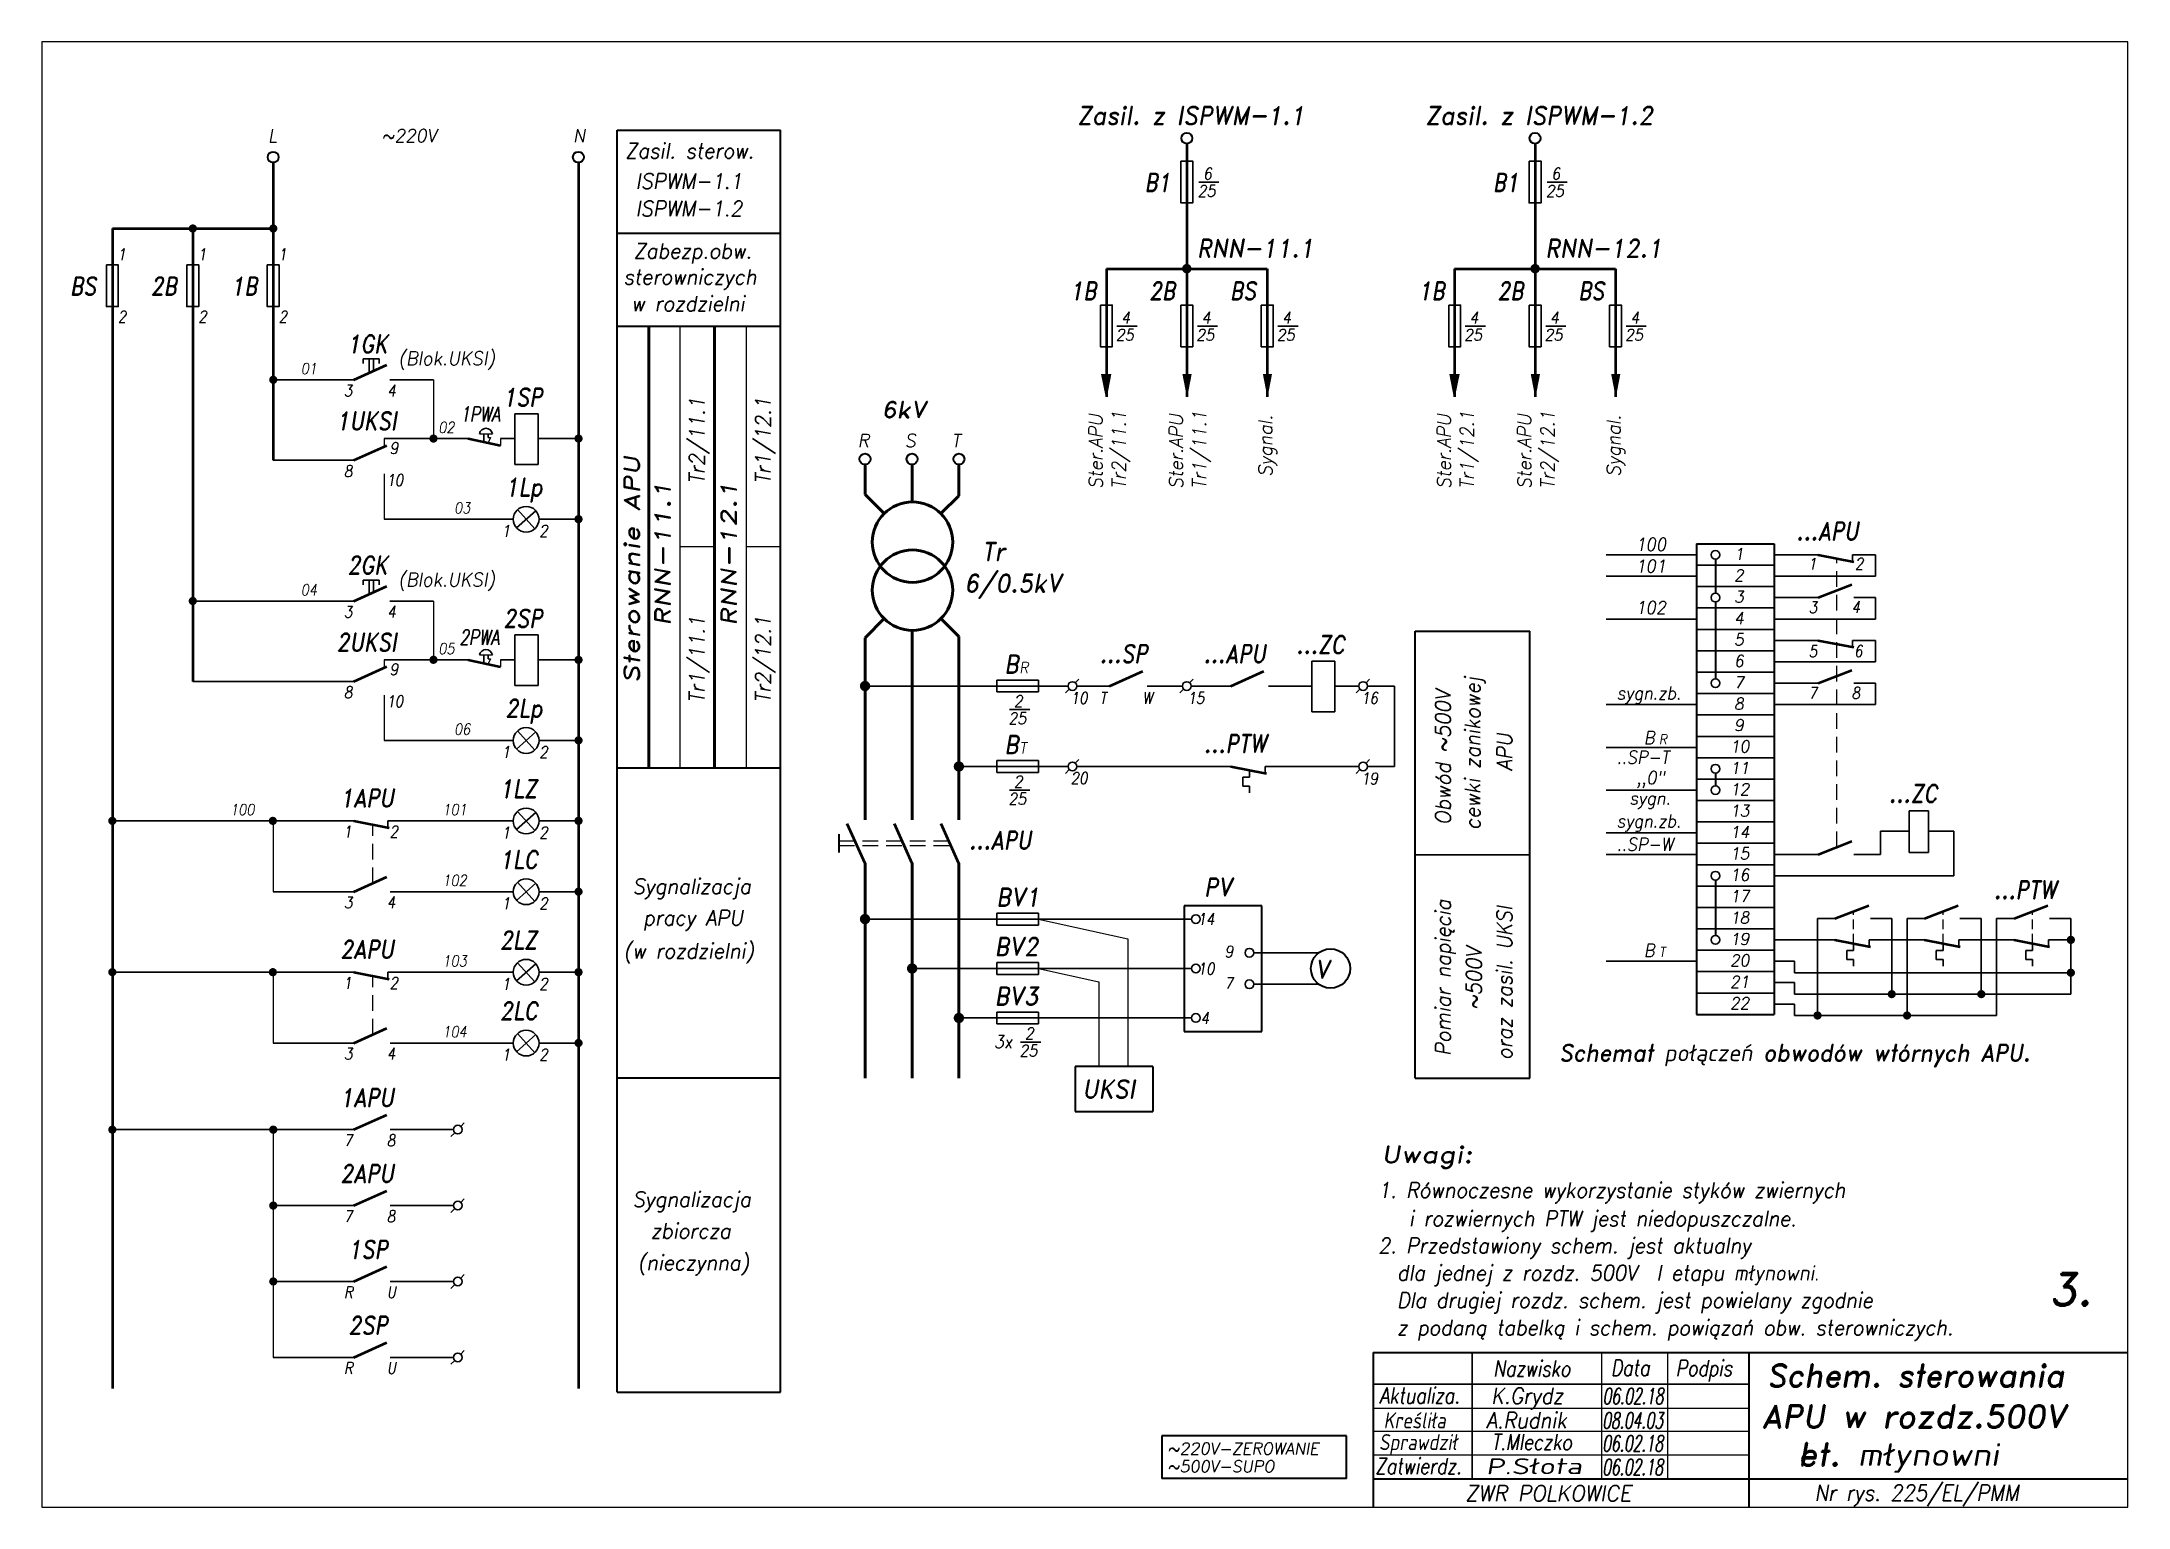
# Model space of a CAD drawing. Header units: millimetres. Extents: x 0 to 420, y 0 to 295.
import ezdxf
from ezdxf.enums import TextEntityAlignment as Align

# ---------------------------------------------------------------- set-up
doc = ezdxf.new("R2010")
doc.units = ezdxf.units.MM
doc.linetypes.add('DASHED2', pattern=[9.525, 6.35, -3.175])
doc.layers.add('LINIE', color=4, linetype='Continuous')
doc.styles.add('ROMAND', font='ROMAND.shx', dxfattribs={"width": 0.76, "oblique": 10, "height": 3.8})
doc.styles.add('ROMANS', font='romans', dxfattribs={"width": 0.8, "oblique": 10, "height": 2.6})

msp = doc.modelspace()

# ---------------------------------------------------------------- linework, layer by layer
at = {"color": 7, "lineweight": 40}
for p, q in [((115.88, 23.15), (115.88, 277.19)), ((115.88, 277.19), (148.74, 277.19)), ((148.74, 23.15), (148.74, 277.19)), ((276.5, 86.38), (276.5, 176.33)), ((299.58, 86.38), (299.58, 176.33)), ((262.68, 14.37), (225.54, 14.37)), ((225.54, 14.37), (225.54, 5.78)), ((262.68, 5.78), (262.68, 14.37)), ((262.68, 5.78), (225.54, 5.78))]:
    msp.add_line(p, q, dxfattribs=at)
at = {"color": 7, "lineweight": 50}
for p, q in [((230.55, 274.46), (230.55, 223.51)), ((300.67, 274.46), (300.67, 223.51)), ((46.62, 270.65), (46.62, 210.75)), ((108.08, 270.65), (108.08, 23.9)), ((14.22, 257.41), (14.22, 23.9)), ((30.42, 257.41), (30.42, 166.22)), ((214.35, 249.32), (214.35, 223.51)), ((246.75, 249.32), (246.75, 223.51)), ((284.47, 249.32), (284.47, 223.51)), ((316.87, 249.32), (316.87, 223.51)), ((62.81, 226.95), (69.46, 229.94)), ((85.86, 215.12), (92.35, 213.71)), ((62.81, 210.75), (69.46, 213.74)), ((357.68, 191.71), (364.83, 190.33)), ((62.81, 182.42), (69.46, 185.41)), ((357.68, 183.1), (364.47, 185.73)), ((357.68, 174.49), (364.83, 173.11)), ((62.81, 166.22), (69.46, 169.21)), ((85.86, 170.59), (92.35, 169.18)), ((215.01, 165.3), (221.66, 168.28)), ((239.44, 165.29), (246.08, 168.28)), ((357.68, 165.88), (364.47, 168.5)), ((239.44, 149.11), (246.59, 147.73)), ((62.81, 138.17), (69.96, 136.79)), ((165.76, 129.61), (162.18, 137.58)), ((175.25, 129.61), (171.67, 137.58)), ((184.66, 129.61), (181.08, 137.58)), ((357.68, 131.43), (364.47, 134.06)), ((62.81, 123.91), (69.46, 126.89)), ((361.05, 118.52), (367.84, 121.14)), ((379.07, 118.52), (385.87, 121.14)), ((397.1, 118.52), (403.9, 121.14)), ((361.05, 114.21), (368.2, 112.83)), ((379.07, 114.21), (386.23, 112.83)), ((397.1, 114.21), (404.25, 112.83)), ((62.81, 107.71), (69.96, 106.33)), ((62.81, 93.45), (69.46, 96.43)), ((62.81, 76.01), (69.46, 78.99)), ((62.81, 60.73), (69.46, 63.71)), ((62.81, 45.45), (69.46, 48.43)), ((62.81, 30.17), (69.46, 33.16))]:
    msp.add_line(p, q, dxfattribs=at)
at = {"color": 7, "lineweight": 35}
for p, q in [((232.95, 266.71), (237.01, 266.71)), ((303.07, 266.71), (307.14, 266.71)), ((216.48, 237.74), (220.54, 237.74)), ((232.68, 237.74), (236.74, 237.74)), ((248.88, 237.74), (252.94, 237.74)), ((286.6, 237.74), (290.66, 237.74)), ((302.8, 237.74), (306.86, 237.74)), ((319, 237.74), (323.06, 237.74)), ((64.69, 231.18), (67.95, 231.18)), ((64.69, 230.2), (64.69, 231.18)), ((65.9, 231.18), (65.9, 228.34)), ((66.77, 231.18), (66.77, 228.73)), ((67.95, 230.2), (67.95, 231.18)), ((46.62, 226.95), (62.81, 226.95)), ((70.08, 226.95), (78.88, 226.95)), ((68.97, 215.12), (85.87, 215.12)), ((89.04, 216.1), (89.04, 214.46)), ((89.91, 216.1), (89.91, 215.33)), ((92.35, 215.12), (95.28, 215.12)), ((99.94, 215.12), (108.08, 215.12)), ((46.62, 210.75), (62.81, 210.75)), ((95.8, 200.81), (99.25, 196.94)), ((64.69, 186.65), (67.95, 186.65)), ((64.69, 185.67), (64.69, 186.65)), ((65.9, 186.65), (65.9, 183.81)), ((66.77, 186.65), (66.77, 184.2)), ((67.95, 185.67), (67.95, 186.65)), ((30.42, 182.42), (62.81, 182.42)), ((70.08, 182.42), (78.88, 182.42)), ((68.97, 170.59), (85.89, 170.59)), ((89.04, 171.57), (89.04, 169.93)), ((89.91, 171.57), (89.91, 170.8)), ((89.91, 169.75), (89.91, 169.75)), ((92.35, 170.59), (95.28, 170.59)), ((99.94, 170.59), (108.08, 170.59)), ((30.42, 166.22), (62.81, 166.22)), ((194.85, 160.56), (198.91, 160.56)), ((95.8, 156.28), (99.25, 152.41)), ((194.85, 144.36), (198.91, 144.36)), ((95.8, 140.08), (99.25, 136.21)), ((95.8, 125.82), (99.25, 121.95)), ((95.8, 109.62), (99.25, 105.75)), ((95.8, 95.36), (99.25, 91.49)), ((197.09, 93.65), (201.15, 93.65)), ((288.01, 24.79), (288.01, 31.08)), ((268.04, 24.78), (343.71, 24.78))]:
    msp.add_line(p, q, dxfattribs=at)
at = {"lineweight": 50}
for p, q in [((14.22, 257.41), (46.62, 257.41)), ((214.35, 249.32), (246.75, 249.32)), ((284.47, 249.32), (316.87, 249.32))]:
    msp.add_line(p, q, dxfattribs=at)
at = {"lineweight": 40}
for p, q in [((115.88, 256.45), (148.74, 256.45)), ((115.88, 237.76), (148.74, 237.76)), ((122.11, 237.76), (122.11, 148.84)), ((122.33, 237.76), (122.33, 148.84)), ((135.31, 237.76), (135.31, 148.84)), ((135.54, 237.76), (135.54, 148.84)), ((333.16, 193.93), (348.8, 193.93)), ((333.16, 193.93), (333.16, 99.21)), ((348.8, 193.93), (348.8, 99.21)), ((336.97, 190.84), (336.97, 183.98)), ((336.97, 182.23), (336.97, 166.75)), ((276.5, 176.33), (299.58, 176.33)), ((115.88, 148.84), (148.74, 148.84)), ((336.97, 147.78), (336.97, 145.23)), ((160.49, 135.48), (160.49, 131.81)), ((336.97, 126.25), (336.97, 115.09)), ((245.67, 121.07), (230.04, 121.07)), ((230.04, 121.07), (230.04, 95.75)), ((245.67, 95.75), (245.67, 121.07)), ((333.16, 99.21), (348.8, 99.21)), ((230.04, 95.75), (245.67, 95.75)), ((223.68, 88.74), (208.06, 88.74)), ((208.06, 88.74), (208.06, 79.64)), ((223.68, 88.74), (223.68, 79.64)), ((115.88, 86.43), (148.74, 86.43)), ((276.5, 86.38), (299.58, 86.38)), ((208.06, 79.64), (223.68, 79.64)), ((115.88, 23.15), (148.74, 23.15))]:
    msp.add_line(p, q, dxfattribs=at)
for p, q in [((128.5, 237.76), (128.5, 148.84)), ((141.82, 237.76), (141.82, 148.84)), ((78.88, 226.95), (78.88, 215.12)), ((214.35, 223.51), (213.47, 228.09)), ((214.35, 223.51), (215.22, 228.09)), ((230.55, 223.51), (231.42, 228.09)), ((246.75, 223.51), (247.62, 228.09)), ((284.47, 223.51), (283.6, 228.09)), ((284.47, 223.51), (285.35, 228.09)), ((300.67, 223.51), (301.55, 228.09)), ((316.87, 223.51), (317.75, 228.09)), ((68.97, 215.12), (68.97, 213.52)), ((88.14, 216.1), (90.74, 216.1)), ((89.91, 215.33), (90.34, 215.33)), ((90.34, 215.33), (89.91, 214.28)), ((92.35, 215.12), (92.35, 213.71)), ((68.97, 207.99), (68.97, 198.9)), ((135.42, 193.3), (128.5, 193.3)), ((148.74, 193.3), (141.82, 193.3)), ((78.88, 182.42), (78.88, 170.59)), ((68.97, 170.59), (68.97, 168.99)), ((88.14, 171.57), (90.74, 171.57)), ((89.91, 170.8), (90.34, 170.8)), ((90.34, 170.8), (89.91, 169.75)), ((92.35, 170.59), (92.35, 169.18)), ((68.97, 163.46), (68.97, 154.37)), ((46.62, 138.17), (46.62, 123.91)), ((200.71, 118.4), (218.64, 114.41)), ((218.64, 114.41), (218.64, 88.74)), ((46.62, 107.71), (46.62, 93.45)), ((200.71, 108.45), (212.85, 105.74)), ((212.85, 105.74), (212.85, 88.74)), ((46.62, 76.01), (46.62, 30.17))]:
    msp.add_line(p, q)
at = {"lineweight": 35}
for p, q in [((95.28, 220.12), (99.94, 220.12)), ((95.28, 209.93), (95.28, 220.12)), ((99.94, 220.12), (99.94, 209.93)), ((95.28, 209.93), (99.94, 209.93)), ((94.94, 198.9), (68.97, 198.9)), ((99.46, 200.6), (95.59, 197.15)), ((108.08, 198.9), (100.12, 198.9)), ((314.96, 191.71), (333.16, 191.71)), ((333.16, 189.63), (348.8, 189.63)), ((348.8, 191.71), (357.68, 191.71)), ((364.59, 191.71), (364.59, 190.38)), ((364.59, 191.71), (369.2, 191.71)), ((369.2, 191.71), (369.2, 187.41)), ((314.96, 187.41), (333.16, 187.41)), ((333.16, 185.32), (348.8, 185.32)), ((348.8, 187.41), (369.2, 187.41)), ((333.16, 181.02), (348.8, 181.02)), ((348.8, 183.1), (357.68, 183.1)), ((364.82, 183.1), (369.2, 183.1)), ((369.2, 183.1), (369.2, 178.8)), ((314.96, 178.8), (333.16, 178.8)), ((333.16, 176.71), (348.8, 176.71)), ((348.8, 178.8), (369.2, 178.8)), ((95.28, 165.4), (95.28, 175.59)), ((95.28, 175.59), (99.94, 175.59)), ((99.94, 175.59), (99.94, 165.4)), ((333.16, 172.4), (348.8, 172.4)), ((348.8, 174.49), (357.68, 174.49)), ((364.59, 174.49), (369.2, 174.49)), ((364.59, 174.49), (364.59, 173.16)), ((369.2, 174.49), (369.2, 170.18)), ((255.72, 170.3), (260.38, 170.3)), ((255.72, 160.12), (255.72, 170.3)), ((260.38, 170.3), (260.38, 160.11)), ((333.16, 168.1), (348.8, 168.1)), ((348.8, 170.18), (369.2, 170.18)), ((95.28, 165.4), (99.94, 165.4)), ((165.76, 165.31), (206.64, 165.31)), ((200.71, 166.5), (192.31, 166.5)), ((192.31, 166.5), (192.31, 164.11)), ((192.31, 164.11), (200.71, 164.11)), ((200.71, 164.11), (200.71, 166.5)), ((206.88, 164.71), (206.11, 163.92)), ((208.82, 166.69), (208.1, 165.96)), ((208.39, 165.31), (215.05, 165.31)), ((222.57, 165.31), (229.66, 165.31)), ((229.06, 165.31), (229.66, 165.31)), ((229.9, 164.71), (229.14, 163.92)), ((231.84, 166.69), (231.12, 165.96)), ((231.41, 165.31), (239.49, 165.31)), ((246.99, 165.31), (255.72, 165.31)), ((260.38, 165.31), (265.16, 165.31)), ((265.4, 164.71), (264.64, 163.92)), ((267.34, 166.69), (266.63, 165.96)), ((266.91, 165.31), (272.36, 165.31)), ((272.36, 165.31), (272.36, 149.11)), ((348.8, 165.88), (357.68, 165.88)), ((364.82, 165.88), (369.2, 165.88)), ((369.2, 165.88), (369.2, 161.57)), ((255.72, 160.12), (260.38, 160.12)), ((314.96, 161.57), (333.16, 161.57)), ((333.16, 163.79), (348.8, 163.79)), ((348.8, 161.57), (369.2, 161.57)), ((99.46, 156.07), (95.59, 152.62)), ((333.16, 159.49), (348.8, 159.49)), ((94.94, 154.37), (68.97, 154.37)), ((108.08, 154.37), (100.12, 154.37)), ((314.96, 152.96), (333.16, 152.96)), ((333.16, 155.18), (348.8, 155.18)), ((184.66, 149.11), (206.64, 149.11)), ((200.71, 150.3), (192.31, 150.3)), ((192.31, 150.3), (192.31, 147.91)), ((192.31, 147.91), (200.71, 147.91)), ((200.71, 147.91), (200.71, 150.3)), ((206.88, 148.51), (206.11, 147.72)), ((208.82, 150.49), (208.1, 149.76)), ((208.39, 149.11), (239.44, 149.11)), ((243.17, 148.43), (243.17, 146.96)), ((246.35, 149.11), (246.35, 147.79)), ((246.35, 149.11), (265.16, 149.11)), ((265.4, 148.51), (264.64, 147.72)), ((267.34, 150.49), (266.63, 149.76)), ((266.91, 149.11), (272.36, 149.11)), ((333.16, 150.88), (348.8, 150.88)), ((241.8, 146.96), (241.8, 145.18)), ((243.17, 146.96), (241.8, 146.96)), ((241.8, 145.18), (243.17, 145.18)), ((243.17, 145.18), (243.17, 143.82)), ((314.96, 144.35), (333.16, 144.35)), ((333.16, 146.57), (348.8, 146.57)), ((99.46, 139.87), (95.59, 136.42)), ((333.16, 142.27), (348.8, 142.27)), ((376.01, 140.21), (379.85, 140.21)), ((376.01, 131.82), (376.01, 140.21)), ((379.85, 140.21), (379.85, 131.81)), ((62.81, 138.17), (14.22, 138.17)), ((69.69, 138.17), (69.69, 136.84)), ((94.94, 138.17), (69.69, 138.17)), ((108.08, 138.17), (100.12, 138.17)), ((314.96, 135.74), (333.16, 135.74)), ((333.16, 137.96), (348.8, 137.96)), ((370.24, 136.1), (376.01, 136.1)), ((370.24, 136.1), (370.24, 131.43)), ((379.85, 136.1), (384.95, 136.1)), ((384.95, 136.1), (384.95, 127.13)), ((314.96, 131.43), (333.16, 131.43)), ((333.16, 133.65), (348.8, 133.65)), ((348.8, 131.43), (357.68, 131.43)), ((364.82, 131.43), (370.24, 131.43)), ((376.01, 131.82), (379.85, 131.82)), ((333.16, 129.35), (348.8, 129.35)), ((348.8, 127.13), (384.95, 127.13)), ((62.81, 123.91), (46.62, 123.91)), ((94.94, 123.91), (70.14, 123.91)), ((99.46, 125.61), (95.59, 122.16)), ((108.08, 123.91), (100.12, 123.91)), ((333.16, 125.04), (348.8, 125.04)), ((165.76, 118.4), (231.49, 118.4)), ((200.71, 119.59), (192.31, 119.59)), ((192.31, 119.59), (192.31, 117.2)), ((200.71, 117.2), (200.71, 119.59)), ((333.16, 120.74), (348.8, 120.74)), ((357.53, 118.52), (361.05, 118.52)), ((357.53, 118.52), (357.53, 98.99)), ((368.18, 118.52), (372.48, 118.52)), ((372.48, 118.52), (372.48, 103.29)), ((375.56, 118.52), (375.56, 98.99)), ((375.56, 118.52), (379.07, 118.52)), ((386.21, 118.52), (390.51, 118.52)), ((390.51, 118.52), (390.51, 103.29)), ((393.59, 118.52), (393.59, 98.99)), ((393.59, 118.52), (397.1, 118.52)), ((404.24, 118.52), (408.54, 118.52)), ((408.54, 118.52), (408.54, 103.29)), ((192.31, 117.2), (200.71, 117.2)), ((333.16, 116.43), (348.8, 116.43)), ((348.8, 114.21), (361.05, 114.21)), ((364.78, 113.53), (364.78, 112.05)), ((367.96, 114.21), (367.96, 112.88)), ((367.96, 114.21), (379.07, 114.21)), ((382.8, 113.53), (382.8, 112.05)), ((385.98, 114.21), (397.1, 114.21)), ((385.98, 114.21), (385.98, 112.88)), ((400.83, 113.53), (400.83, 112.05)), ((404.01, 114.21), (404.01, 112.88)), ((404.01, 114.21), (408.54, 114.21)), ((99.46, 109.41), (95.59, 105.96)), ((200.71, 109.63), (192.31, 109.63)), ((192.31, 109.63), (192.31, 107.24)), ((200.71, 107.24), (200.71, 109.63)), ((244.01, 111.63), (257.14, 111.63)), ((314.96, 109.91), (333.16, 109.91)), ((333.16, 112.13), (348.8, 112.13)), ((348.8, 109.91), (352.88, 109.91)), ((352.88, 109.91), (352.88, 107.6)), ((363.41, 112.05), (363.41, 110.28)), ((364.78, 112.05), (363.41, 112.05)), ((363.41, 110.28), (364.78, 110.28)), ((364.78, 110.28), (364.78, 108.92)), ((381.44, 112.05), (381.44, 110.28)), ((382.8, 112.05), (381.44, 112.05)), ((381.44, 110.28), (382.8, 110.28)), ((382.8, 110.28), (382.8, 108.92)), ((399.46, 112.05), (399.46, 110.28)), ((400.83, 112.05), (399.46, 112.05)), ((399.46, 110.28), (400.83, 110.28)), ((400.83, 110.28), (400.83, 108.92)), ((62.81, 107.71), (14.22, 107.71)), ((94.94, 107.71), (69.69, 107.71)), ((69.69, 107.71), (69.69, 106.38)), ((108.08, 107.71), (100.12, 107.71)), ((175.24, 108.45), (231.49, 108.45)), ((192.31, 107.24), (200.71, 107.24)), ((244.01, 105.27), (257.14, 105.27)), ((333.16, 107.82), (348.8, 107.82)), ((348.8, 105.6), (352.88, 105.6)), ((352.88, 107.6), (408.54, 107.6)), ((352.88, 105.6), (352.88, 103.29)), ((333.16, 103.51), (348.8, 103.51)), ((348.8, 101.29), (352.88, 101.29)), ((352.88, 103.29), (408.54, 103.29)), ((352.88, 101.29), (352.88, 98.99)), ((184.66, 98.49), (231.49, 98.49)), ((200.71, 99.67), (192.31, 99.67)), ((192.31, 99.67), (192.31, 97.28)), ((192.31, 97.28), (200.71, 97.28)), ((200.71, 97.28), (200.71, 99.67)), ((352.88, 98.99), (393.59, 98.99)), ((62.81, 93.45), (46.62, 93.45)), ((94.94, 93.45), (70.14, 93.45)), ((99.46, 95.15), (95.59, 91.7)), ((108.08, 93.45), (100.12, 93.45)), ((62.81, 76.01), (14.22, 76.01)), ((82.9, 76.01), (70.14, 76.01)), ((85.08, 77.39), (84.36, 76.65)), ((83.14, 75.4), (82.38, 74.61)), ((62.81, 60.73), (46.62, 60.73)), ((82.9, 60.73), (70.14, 60.73)), ((83.14, 60.12), (82.38, 59.34)), ((85.08, 62.11), (84.36, 61.37)), ((85.08, 46.83), (84.36, 46.1)), ((62.81, 45.45), (46.62, 45.45)), ((82.9, 45.45), (70.14, 45.45)), ((83.14, 44.84), (82.38, 44.06)), ((62.81, 30.17), (46.62, 30.17)), ((82.9, 30.17), (70.14, 30.17)), ((83.14, 29.56), (82.38, 28.78)), ((85.08, 31.55), (84.36, 30.82))]:
    msp.add_line(p, q, dxfattribs=at)
at = {"lineweight": 60}
for p, q in [((165.76, 209.89), (165.76, 203.84)), ((175.24, 209.89), (175.24, 202.38)), ((184.66, 209.89), (184.66, 203.62)), ((165.76, 203.84), (169.59, 200.01)), ((181.05, 200.01), (184.66, 203.62)), ((165.76, 175.04), (169.59, 178.87)), ((175.24, 176.5), (175.24, 138.36)), ((181.05, 178.87), (184.66, 175.26)), ((165.76, 175.04), (165.76, 138.36)), ((184.66, 175.26), (184.66, 138.36)), ((165.76, 129.62), (165.76, 86.38)), ((175.24, 129.62), (175.24, 86.38)), ((184.66, 129.62), (184.66, 86.38))]:
    msp.add_line(p, q, dxfattribs=at)
at = {"linetype": 'DASHED2', "ltscale": 0.5}
for p, q in [((361.41, 132.87), (361.41, 190.99)), ((66.64, 125.63), (66.64, 137.43)), ((160.49, 134.12), (182.64, 134.12)), ((160.49, 133.2), (183.05, 133.2)), ((66.64, 95.17), (66.64, 106.97))]:
    msp.add_line(p, q, dxfattribs=at)
at = {"lineweight": 30}
msp.add_line((299.58, 131.35), (276.5, 131.35), dxfattribs=at)
at = {"linetype": 'DASHED2', "ltscale": 0.3}
for p, q in [((364.78, 113.53), (364.78, 119.96)), ((382.8, 113.53), (382.8, 119.96)), ((400.83, 113.53), (400.83, 119.96))]:
    msp.add_line(p, q, dxfattribs=at)
at = {"color": 7}
for p, q in [((314.07, 31.18), (314.07, 24.78)), ((327.33, 31.18), (327.33, 24.78)), ((288.98, 24.78), (288.98, 24.79)), ((314.07, 24.78), (314.07, 5.7)), ((327.33, 24.78), (327.33, 5.7)), ((268.04, 19.94), (343.71, 19.94)), ((268.04, 15.31), (343.71, 15.31)), ((268.04, 10.57), (343.71, 10.57))]:
    msp.add_line(p, q, dxfattribs=at)
msp.add_lwpolyline([(0, 295), (0, 0), (420, 0), (420, 295)], close=True)
at = {"lineweight": 35}
for points in [[(229.35, 270.97), (229.35, 262.56), (231.74, 262.56), (231.74, 270.97)], [(299.47, 270.97), (299.47, 262.56), (301.86, 262.56), (301.86, 270.97)], [(13.01, 250.09), (13.01, 241.68), (15.4, 241.68), (15.4, 250.09)], [(29.21, 250.09), (29.21, 241.68), (31.6, 241.68), (31.6, 250.09)], [(45.41, 250.09), (45.41, 241.68), (47.8, 241.68), (47.8, 250.09)], [(213.15, 242), (213.15, 233.59), (215.54, 233.59), (215.54, 242)], [(229.35, 242), (229.35, 233.59), (231.74, 233.59), (231.74, 242)], [(245.55, 242), (245.55, 233.59), (247.94, 233.59), (247.94, 242)], [(283.27, 242), (283.27, 233.59), (285.66, 233.59), (285.66, 242)], [(299.47, 242), (299.47, 233.59), (301.86, 233.59), (301.86, 242)], [(315.67, 242), (315.67, 233.59), (318.06, 233.59), (318.06, 242)]]:
    msp.add_lwpolyline(points, close=True, dxfattribs=at)
at = {"color": 7, "lineweight": 35}
for points, const_width in [([(29.97, 257.41, 1), (30.86, 257.41, 1)], 0.76), ([(46.17, 257.41, 1), (47.06, 257.41, 1)], 0.76), ([(230.04, 249.32, 1), (231.06, 249.32, 1)], 0.874), ([(300.16, 249.32, 1), (301.18, 249.32, 1)], 0.874), ([(46.17, 226.95, 1), (47.06, 226.95, 1)], 0.76), ([(78.43, 215.12, 1), (79.32, 215.12, 1)], 0.76), ([(107.63, 215.12, 1), (108.52, 215.12, 1)], 0.76), ([(107.63, 198.9, 1), (108.52, 198.9, 1)], 0.76), ([(29.97, 182.42, 1), (30.86, 182.42, 1)], 0.76), ([(78.43, 170.59, 1), (79.32, 170.59, 1)], 0.76), ([(107.63, 170.57, 1), (108.52, 170.57, 1)], 0.76), ([(165.2, 165.31, 1), (166.32, 165.31, 1)], 0.958), ([(107.63, 154.37, 1), (108.52, 154.37, 1)], 0.76), ([(184.1, 149.11, 1), (185.22, 149.11, 1)], 0.958), ([(13.77, 138.17, 1), (14.66, 138.17, 1)], 0.76), ([(46.09, 138.17, 1), (46.97, 138.17, 1)], 0.76), ([(107.63, 138.17, 1), (108.52, 138.17, 1)], 0.76), ([(107.63, 123.91, 1), (108.52, 123.91, 1)], 0.76), ([(165.2, 118.4, 1), (166.32, 118.4, 1)], 0.958), ([(174.68, 108.45, 1), (175.8, 108.45, 1)], 0.958), ([(13.77, 107.71, 1), (14.66, 107.71, 1)], 0.76), ([(46.09, 107.71, 1), (46.97, 107.71, 1)], 0.76), ([(107.63, 107.71, 1), (108.52, 107.71, 1)], 0.76), ([(184.1, 98.49, 1), (185.22, 98.49, 1)], 0.958), ([(107.63, 93.45, 1), (108.52, 93.45, 1)], 0.76), ([(13.77, 76.01, 1), (14.66, 76.01, 1)], 0.76), ([(46.17, 76.01, 1), (47.06, 76.01, 1)], 0.76), ([(46.17, 60.73, 1), (47.06, 60.73, 1)], 0.76), ([(46.17, 45.45, 1), (47.06, 45.45, 1)], 0.76)]:
    msp.add_lwpolyline(points, format="xyb", close=True, dxfattribs=dict(at, const_width=const_width))
at = {"color": 7, "lineweight": 30, "const_width": 0.76}
for points in [[(408.09, 114.21, 1), (408.98, 114.21, 1)], [(408.09, 107.6, 1), (408.98, 107.6, 1)], [(372.04, 103.29, 1), (372.92, 103.29, 1)], [(390.07, 103.29, 1), (390.95, 103.29, 1)], [(357.09, 98.99, 1), (357.98, 98.99, 1)], [(375.12, 98.99, 1), (376, 98.99, 1)]]:
    msp.add_lwpolyline(points, format="xyb", close=True, dxfattribs=at)
at = {"lineweight": 40}
for centre, radius in [((230.55, 275.57), 1.1), ((300.67, 275.57), 1.1), ((46.6, 271.76), 1.1), ((108.06, 271.76), 1.1), ((165.76, 210.99), 1.1), ((175.24, 210.99), 1.1), ((184.66, 210.99), 1.1), ((259.48, 108.45), 3.94)]:
    msp.add_circle(centre, radius, dxfattribs=at)
at = {"lineweight": 60}
for centre in [(175.32, 194.28), (175.32, 184.6)]:
    msp.add_circle(centre, 8.1, dxfattribs=at)
at = {"lineweight": 35}
for centre, radius in [((97.53, 198.87), 2.59), ((336.97, 191.71), 0.875), ((336.97, 183.1), 0.875), ((207.51, 165.31), 0.875), ((230.53, 165.31), 0.875), ((266.03, 165.31), 0.875), ((336.97, 165.88), 0.875), ((97.53, 154.34), 2.59), ((207.51, 149.11), 0.875), ((266.03, 149.11), 0.875), ((336.97, 148.66), 0.875), ((336.97, 144.35), 0.875), ((97.53, 138.14), 2.59), ((97.53, 123.89), 2.59), ((336.97, 127.13), 0.875), ((232.37, 118.4), 0.875), ((336.97, 114.21), 0.875), ((97.53, 107.69), 2.59), ((232.37, 108.45), 0.875), ((243.14, 111.63), 0.875), ((243.14, 105.27), 0.875), ((232.37, 98.49), 0.875), ((97.53, 93.43), 2.59), ((83.77, 76.01), 0.875), ((83.77, 60.73), 0.875), ((83.77, 45.45), 0.875), ((83.77, 30.17), 0.875)]:
    msp.add_circle(centre, radius, dxfattribs=at)
for centre in [(89.44, 215.87), (89.44, 171.34)]:
    msp.add_arc(centre, 1.32, 9.943, 170.057, dxfattribs=at)
for points in [[(213.47, 228.09), (215.22, 228.09), (214.35, 223.51)], [(229.67, 228.09), (231.42, 228.09), (230.55, 223.51)], [(245.87, 228.09), (247.62, 228.09), (246.75, 223.51)], [(283.6, 228.09), (285.35, 228.09), (284.47, 223.51)], [(299.8, 228.09), (301.55, 228.09), (300.67, 223.51)], [(316, 228.09), (317.75, 228.09), (316.87, 223.51)]]:
    msp.add_solid(points)
at = {"layer": 'LINIE', "color": 7, "lineweight": 40}
for p, q in [((268.04, 31.18), (268.04, 0.03)), ((268.07, 31.18), (420, 31.18)), ((343.71, 31.15), (343.71, 0)), ((268.17, 5.7), (420.1, 5.7))]:
    msp.add_line(p, q, dxfattribs=at)
at = {"layer": 'LINIE', "color": 7, "lineweight": 35}
msp.add_line((288.02, 24.78), (288.02, 5.7), dxfattribs=at)
at = {"layer": 'LINIE', "color": 7}
msp.add_line((268.17, 5.7), (420.1, 5.7), dxfattribs=at)

# ---------------------------------------------------------------- texts
at = {"color": 7, "lineweight": 35, "oblique": 10}
for s, height, style, width, p in [('Zasil. z ISPWM-1.1', 3.6197, 'ROMAND', 0.95, (208.47, 278.33)), ('Zasil. z ISPWM-1.2', 3.6197, 'ROMAND', 0.95, (278.59, 278.33)), ('L', 2.65, 'ROMAND', 0.95, (45.53, 274.77)), ('~220V', 2.654, 'ROMAND', 0.95, (68.42, 274.77)), ('N', 2.65, 'ROMAND', 0.95, (106.98, 274.77)), ('Zasil. sterow.', 3.0482, 'ROMANS', 0.95, (117.47, 271.52)), ('6', 2.34, 'ROMANS', 0.9, (233.81, 267.26)), ('6', 2.34, 'ROMANS', 0.9, (303.93, 267.26)), ('ISPWM-1.1', 3.048, 'ROMANS', 0.95, (119.61, 265.42)), ('B1', 3.62, 'ROMAND', 0.85, (222.03, 264.88)), ('25', 2.338, 'ROMANS', 0.9, (232.72, 263.8)), ('B1', 3.62, 'ROMAND', 0.85, (292.15, 264.88)), ('25', 2.338, 'ROMANS', 0.9, (302.84, 263.8)), ('ISPWM-1.2', 3.048, 'ROMANS', 0.95, (119.61, 259.9)), ('1', 2.34, 'ROMANS', 0.85, (15.22, 251.04)), ('1', 2.34, 'ROMANS', 0.85, (31.42, 251.04)), ('1', 2.34, 'ROMANS', 0.85, (47.62, 251.04)), ('Zabezp.obw.', 3.0456, 'ROMANS', 0.95, (119.17, 251.37)), ('RNN-11.1', 3.62, 'ROMAND', 0.95, (232.59, 251.61)), ('RNN-12.1', 3.62, 'ROMAND', 0.95, (302.71, 251.61)), ('sterowniczych', 3.0456, 'ROMANS', 0.95, (117.15, 246.14)), ('BS', 3.62, 'ROMAND', 0.85, (5.7, 244)), ('2B', 3.62, 'ROMAND', 0.85, (21.9, 244)), ('1B', 3.62, 'ROMAND', 0.85, (38.1, 244)), ('w rozdzielni', 3.0456, 'ROMANS', 0.95, (118.7, 240.76)), ('1B', 3.62, 'ROMAND', 0.85, (207.05, 243.05)), ('2B', 3.62, 'ROMAND', 0.85, (222.91, 243.05)), ('BS', 3.62, 'ROMAND', 0.85, (239.22, 243.05)), ('1B', 3.62, 'ROMAND', 0.85, (277.17, 243.05)), ('2B', 3.62, 'ROMAND', 0.85, (293.03, 243.05)), ('BS', 3.62, 'ROMAND', 0.85, (309.34, 243.05)), ('2', 2.34, 'ROMANS', 0.85, (15.31, 238.49)), ('2', 2.34, 'ROMANS', 0.85, (31.51, 238.49)), ('2', 2.34, 'ROMANS', 0.85, (47.71, 238.49)), ('4', 2.34, 'ROMANS', 0.9, (217.33, 238.29)), ('4', 2.34, 'ROMANS', 0.9, (233.53, 238.29)), ('4', 2.34, 'ROMANS', 0.9, (249.73, 238.29)), ('4', 2.34, 'ROMANS', 0.9, (287.46, 238.29)), ('4', 2.34, 'ROMANS', 0.9, (303.66, 238.29)), ('4', 2.34, 'ROMANS', 0.9, (319.86, 238.29)), ('1GK', 3.62, 'ROMAND', 0.85, (61.53, 232.37)), ('25', 2.338, 'ROMANS', 0.9, (216.25, 234.83)), ('25', 2.338, 'ROMANS', 0.9, (232.45, 234.83)), ('25', 2.338, 'ROMANS', 0.9, (248.65, 234.83)), ('25', 2.338, 'ROMANS', 0.9, (286.37, 234.83)), ('25', 2.338, 'ROMANS', 0.9, (302.57, 234.83)), ('25', 2.338, 'ROMANS', 0.9, (318.77, 234.83)), ('(Blok.UKSI)', 2.754, 'ROMANS', 0.95, (71.76, 229.89)), ('01', 2.232, 'ROMANS', 0.85, (52.15, 228.08)), ('3', 2.34, 'ROMANS', 0.85, (60.82, 223.59)), ('4', 2.34, 'ROMANS', 0.85, (69.58, 223.61)), ('1SP', 3.62, 'ROMAND', 0.85, (92.89, 221.64)), ('1UKSI', 3.62, 'ROMAND', 0.85, (59.33, 216.85)), ('02', 2.232, 'ROMANS', 0.85, (79.85, 216.26)), ('1PWA', 3, 'ROMAND', 0.75, (84.29, 218.54)), ('6kV', 3.24, 'ROMAND', 1.1, (169.06, 219.31)), ('9', 2.34, 'ROMANS', 0.85, (70.05, 212.03)), ('R', 2.65, 'ROMAND', 0.95, (164.31, 213.39)), ('S', 2.65, 'ROMAND', 0.95, (173.79, 213.39)), ('T', 2.65, 'ROMAND', 0.95, (183.21, 213.39)), ('8', 2.34, 'ROMANS', 0.85, (60.82, 207.39)), ('10', 2.338, 'ROMANS', 0.85, (69.39, 205.59)), ('1Lp', 3.62, 'ROMAND', 0.85, (93.33, 203.56)), ('03', 2.232, 'ROMANS', 0.85, (83.03, 200.04)), ('1', 2.34, 'ROMANS', 0.85, (92.6, 195.36)), ('2', 2.34, 'ROMANS', 0.85, (100.18, 195.37)), ('...APU', 3.62, 'ROMAND', 0.85, (353.25, 194.7)), ('Tr', 3.62, 'ROMAND', 0.95, (189.32, 190.58)), ('100', 2.592, 'ROMANS', 0.92, (320.9, 192.53)), ('2GK', 3.62, 'ROMAND', 0.85, (61.53, 187.84)), ('101', 2.592, 'ROMANS', 0.92, (320.9, 188.14)), ('  1', 2.376, 'ROMAND', 0.95, (337.64, 190.7)), ('1', 2.34, 'ROMANS', 0.85, (355.61, 188.74)), ('2', 2.34, 'ROMANS', 0.85, (365.07, 188.76)), ('04', 2.232, 'ROMANS', 0.85, (52.15, 183.55)), ('(Blok.UKSI)', 2.754, 'ROMANS', 0.95, (71.76, 185.36)), ('6/0.5kV', 3.62, 'ROMAND', 0.95, (185.71, 184.18)), ('  2', 2.376, 'ROMAND', 0.95, (337.64, 186.4)), ('3', 2.34, 'ROMANS', 0.85, (60.82, 179.06)), ('4', 2.34, 'ROMANS', 0.85, (69.58, 179.08)), ('2SP', 3.62, 'ROMAND', 0.85, (92.89, 177.11)), ('102', 2.592, 'ROMANS', 0.92, (320.9, 179.81)), ('  3', 2.376, 'ROMAND', 0.95, (337.64, 182.09)), (' 3', 2.338, 'ROMANS', 0.85, (354.39, 180)), ('4', 2.34, 'ROMANS', 0.85, (364.37, 180.02)), ('2PWA', 3, 'ROMAND', 0.75, (84.11, 173.61)), ('  4', 2.376, 'ROMAND', 0.95, (337.64, 177.78)), ('2UKSI', 3.62, 'ROMAND', 0.85, (59.33, 172.32)), ('05', 2.232, 'ROMANS', 0.85, (79.85, 171.73)), ('...SP', 3.62, 'ROMAND', 0.85, (213, 169.99)), ('...APU', 3.62, 'ROMAND', 0.85, (233.91, 169.99)), ('...ZC', 3.62, 'ROMAND', 0.85, (252.57, 171.83)), ('  5', 2.376, 'ROMAND', 0.95, (337.64, 173.48)), (' 5', 2.338, 'ROMANS', 0.85, (354.39, 171.15)), ('6', 2.34, 'ROMANS', 0.85, (364.9, 171.17)), ('9', 2.34, 'ROMANS', 0.85, (70.05, 167.5)), ('B', 3.62, 'ROMAND', 0.95, (193.76, 167.91)), (' R', 2.203, 'ROMAND', 0.95, (195.37, 167.91)), ('  6', 2.376, 'ROMAND', 0.95, (337.64, 169.17)), ('8', 2.34, 'ROMANS', 0.85, (60.82, 162.86)), (' 10', 2.333, 'ROMAND', 0.85, (205.79, 161.72)), (' T', 2.338, 'ROMANS', 0.85, (211.62, 161.72)), ('W', 2.34, 'ROMANS', 0.85, (221.6, 161.73)), (' 15', 2.333, 'ROMAND', 0.85, (229.31, 161.72)), (' 16', 2.333, 'ROMAND', 0.85, (264.27, 161.72)), ('sygn.zb.', 2.592, 'ROMANS', 0.92, (317.11, 162.59)), ('  7', 2.376, 'ROMAND', 0.95, (337.64, 164.87)), (' 7', 2.338, 'ROMANS', 0.85, (354.39, 162.72)), ('8', 2.34, 'ROMANS', 0.85, (364.37, 162.73)), ('10', 2.338, 'ROMANS', 0.85, (69.39, 161.06)), ('2Lp', 3.62, 'ROMAND', 0.85, (93.33, 159.03)), ('25', 2.338, 'ROMANS', 0.9, (194.62, 157.65)), ('2', 2.34, 'ROMANS', 0.9, (195.7, 161.11)), ('  8', 2.376, 'ROMAND', 0.95, (337.64, 160.56)), ('06', 2.232, 'ROMANS', 0.85, (83.03, 155.51)), ('...PTW', 3.62, 'ROMAND', 0.85, (233.98, 151.9)), ('B', 2.59, 'ROMANS', 0.92, (322.56, 153.61)), ('R', 1.94, 'ROMANS', 0.92, (325.62, 153.61)), ('  9', 2.376, 'ROMAND', 0.95, (337.64, 156.26)), ('1', 2.34, 'ROMANS', 0.85, (92.6, 150.83)), ('2', 2.34, 'ROMANS', 0.85, (100.18, 150.84)), ('B', 3.62, 'ROMAND', 0.95, (193.76, 151.71)), (' T', 2.203, 'ROMAND', 0.95, (195.37, 151.71)), ('..SP-T', 2.592, 'ROMANS', 0.92, (317.11, 149.68)), (' 10', 2.376, 'ROMAND', 0.95, (338.38, 151.95)), ('2', 2.34, 'ROMANS', 0.9, (195.7, 144.91)), (' 20', 2.333, 'ROMAND', 0.85, (205.79, 145.61)), (' 19', 2.333, 'ROMAND', 0.85, (264.27, 145.52)), (',,0"', 2.592, 'ROMANS', 0.92, (321.05, 145.59)), (' 11', 2.376, 'ROMAND', 0.95, (338.38, 147.64)), ('1APU', 3.62, 'ROMAND', 0.85, (60.08, 140.96)), ('1LZ', 3.62, 'ROMAND', 0.85, (92.2, 142.83)), ('25', 2.338, 'ROMANS', 0.9, (194.62, 141.45)), (' sygn.', 2.592, 'ROMANS', 0.92, (318.04, 141.44)), (' 12 ', 2.376, 'ROMAND', 0.95, (338.38, 143.34)), ('...ZC', 3.62, 'ROMAND', 0.85, (371.9, 141.87)), ('100', 2.232, 'ROMANS', 0.85, (37.94, 139.31)), ('101', 2.232, 'ROMANS', 0.85, (80.7, 139.31)), ('sygn.zb.', 2.592, 'ROMANS', 0.92, (317.11, 136.86)), (' 13', 2.376, 'ROMAND', 0.95, (338.38, 139.03)), ('1', 2.34, 'ROMANS', 0.85, (60.71, 134.81)), ('2', 2.34, 'ROMANS', 0.85, (70.03, 134.83)), ('1', 2.34, 'ROMANS', 0.85, (92.6, 134.63)), ('2', 2.34, 'ROMANS', 0.85, (100.18, 134.64)), ('...APU', 3.62, 'ROMAND', 0.85, (186.7, 132.47)), ('..SP-W', 2.592, 'ROMANS', 0.92, (317.11, 132.14)), (' 14', 2.376, 'ROMAND', 0.95, (338.38, 134.73)), ('1LC', 3.62, 'ROMAND', 0.85, (92.2, 128.57)), (' 15', 2.376, 'ROMAND', 0.95, (338.38, 130.42)), ('102', 2.232, 'ROMANS', 0.85, (80.7, 125.07)), ('Sygnalizacja', 3.0456, 'ROMANS', 0.95, (118.97, 123.48)), ('PV', 3.62, 'ROMAND', 0.9, (234.04, 123.01)), (' 16', 2.376, 'ROMAND', 0.95, (338.38, 126.12)), ('...PTW', 3.62, 'ROMAND', 0.85, (393.04, 122.46)), (' 3', 2.338, 'ROMANS', 0.85, (59.49, 120.57)), ('4', 2.34, 'ROMANS', 0.85, (69.47, 120.59)), ('1', 2.34, 'ROMANS', 0.85, (92.6, 120.37)), ('2', 2.34, 'ROMANS', 0.85, (100.18, 120.38)), ('BV1', 3.62, 'ROMAND', 0.95, (192.16, 121)), (' 17', 2.376, 'ROMAND', 0.95, (338.38, 121.81)), ('pracy APU', 3.046, 'ROMANS', 0.95, (121.1, 117.13)), (' 14', 2.338, 'ROMANS', 0.85, (231.35, 117.22)), (' 18', 2.376, 'ROMAND', 0.95, (338.38, 117.51)), ('2APU', 3.62, 'ROMAND', 0.85, (60.08, 110.5)), ('2LZ', 3.62, 'ROMAND', 0.85, (92.2, 112.37)), ('(w rozdzielni)', 3.0456, 'ROMANS', 0.95, (117.15, 110.47)), ('BV2', 3.62, 'ROMAND', 0.95, (191.84, 111.05)), (' 19', 2.376, 'ROMAND', 0.95, (338.38, 113.2)), ('103', 2.232, 'ROMANS', 0.85, (80.7, 108.85)), (' 10', 2.338, 'ROMANS', 0.85, (231.35, 107.26)), ('  9', 2.338, 'ROMANS', 0.85, (235.44, 110.69)), (' V', 3.62, 'ROMAND', 0.95, (253.99, 106.41)), ('B', 2.59, 'ROMANS', 0.92, (322.56, 110.8)), ('T', 1.94, 'ROMANS', 0.92, (325.62, 110.8)), (' 20', 2.376, 'ROMAND', 0.95, (338.38, 108.89)), ('1', 2.34, 'ROMANS', 0.85, (60.71, 104.35)), ('2', 2.34, 'ROMANS', 0.85, (70.03, 104.37)), ('1', 2.34, 'ROMANS', 0.85, (92.6, 104.17)), ('2', 2.34, 'ROMANS', 0.85, (100.18, 104.18)), ('  7', 2.338, 'ROMANS', 0.85, (235.44, 104.33)), (' 21', 2.376, 'ROMAND', 0.95, (338.38, 104.59)), ('2LC', 3.62, 'ROMAND', 0.85, (92.2, 98.12)), ('BV3', 3.62, 'ROMAND', 0.95, (191.84, 101.09)), (' 22', 2.376, 'ROMAND', 0.95, (338.38, 100.28)), ('104', 2.232, 'ROMANS', 0.85, (80.7, 94.61)), (' 4', 2.338, 'ROMANS', 0.85, (231.98, 97.3)), (' 3', 2.338, 'ROMANS', 0.85, (59.49, 90.12)), ('4', 2.34, 'ROMANS', 0.85, (69.47, 90.13)), ('3x', 2.592, 'ROMANS', 0.9, (191.71, 92.42)), ('25', 2.338, 'ROMANS', 0.9, (196.86, 90.74)), ('2', 2.34, 'ROMANS', 0.9, (197.95, 94.22)), ('1', 2.34, 'ROMANS', 0.85, (92.6, 89.91)), ('2', 2.34, 'ROMANS', 0.85, (100.18, 89.93)), ('1APU', 3.62, 'ROMAND', 0.85, (60.08, 80.65)), ('UKSI', 3.62, 'ROMAND', 0.95, (209.53, 82.37)), (' 7', 2.338, 'ROMANS', 0.85, (59.49, 72.67)), ('8', 2.34, 'ROMANS', 0.85, (69.47, 72.69)), ('2APU', 3.62, 'ROMAND', 0.85, (60.08, 65.37)), ('Sygnalizacja', 3.0456, 'ROMANS', 0.95, (118.97, 60.47)), ('1. Równoczesne wykorzystanie styków zwiernych', 3.1104, 'ROMANS', 0.92, (269.08, 62.28)), (' 7', 2.338, 'ROMANS', 0.85, (59.49, 57.39)), ('8', 2.34, 'ROMANS', 0.85, (69.47, 57.41)), ('i rozwiernych PTW jest niedopuszczalne.', 3.1104, 'ROMANS', 0.92, (275.29, 56.56)), ('zbiorcza', 3.046, 'ROMANS', 0.95, (122.61, 54.11)), ('1SP', 3.62, 'ROMAND', 0.85, (61.72, 50.09)), ('(nieczynna)', 3.0456, 'ROMANS', 0.95, (120.01, 47.71)), ('2. Przedstawiony schem. jest aktualny ', 3.1104, 'ROMANS', 0.92, (269.08, 51.13)), ('   dla jednej z rozdz. 500V  I etapu młynowni.', 3.1104, 'ROMANS', 0.92, (266.48, 45.62)), (' R', 2.338, 'ROMANS', 0.85, (59.49, 42.12)), ('U', 2.34, 'ROMANS', 0.85, (69.47, 42.13)), ('   Dla drugiej rozdz. schem. jest powielany zgodnie', 3.1104, 'ROMANS', 0.92, (266.48, 40.12)), ('2SP', 3.62, 'ROMAND', 0.85, (61.72, 34.82)), ('   z podaną tabelką i schem. powiązań obw. sterowniczych.', 3.1104, 'ROMANS', 0.92, (266.48, 34.61)), ('Nazwisko', 3.211, 'ROMANS', 0.8, (292.26, 26.3)), ('Data', 3.211, 'ROMANS', 0.8, (315.92, 26.47)), ('Podpis', 3.211, 'ROMANS', 0.8, (329, 26.41)), (' R', 2.338, 'ROMANS', 0.85, (59.49, 26.84)), ('U', 2.34, 'ROMANS', 0.85, (69.47, 26.85)), ('Aktualiza.', 3.211, 'ROMANS', 0.8, (269.32, 20.9)), ('Kreśliła', 3.211, 'ROMANS', 0.8, (270.16, 15.88)), ('Sprawdził', 3.211, 'ROMANS', 0.8, (269.24, 11.51)), ('Zatwierdz.', 3.211, 'ROMANS', 0.8, (268.46, 6.68)), ('ZWR POLKOWICE', 3.2113, 'ROMANS', 0.95, (286.59, 1.2)), ('Nr rys. 225/EL/PMM', 3.2113, 'ROMANS', 0.9, (356.95, 1.32))]:
    msp.add_text(s, height=height, dxfattribs=dict(at, style=style, width=width)).set_placement(p)
at = {"color": 7, "lineweight": 35, "style": 'ROMANS', "oblique": 10, "width": 0.95}
for s, height, p in [('Tr2/11.1', 3.046, (133.43, 205.94)), ('Tr1/12.1', 3.046, (146.75, 205.94)), ('Ster.APU', 2.754, (213.57, 204.97)), ('Tr2/11.1', 2.754, (218.24, 204.97)), ('Ster.APU', 2.754, (229.77, 204.97)), ('Tr1/11.1', 2.754, (234.44, 204.97)), ('Sygnal.', 2.754, (247.73, 207.42)), ('Ster.APU', 2.754, (283.69, 204.97)), ('Tr1/12.1', 2.754, (288.36, 204.97)), ('Ster.APU', 2.754, (299.89, 204.97)), ('Tr2/12.1', 2.754, (304.56, 204.97)), ('Sygnal.', 2.754, (317.85, 207.42)), ('Tr1/11.1', 3.046, (133.43, 161.9)), ('Tr2/12.1', 3.046, (146.75, 161.9)), ('Obwód ~500V', 3.0456, (283.67, 137.34)), ('cewki zanikowej', 3.0456, (289.59, 136.35)), ('APU', 3.046, (296.02, 148.18)), ('Pomiar napięcia', 3.0456, (283.67, 90.83)), ('oraz zasil. UKSI', 3.0456, (296.02, 90.03)), ('~500V', 3.046, (289.87, 100.06))]:
    msp.add_text(s, height=height, rotation=90, dxfattribs=at).set_placement(p)
at = {"color": 7, "lineweight": 30, "style": 'ROMAND', "oblique": 10, "width": 1.4}
for s, height, p in [('Sterowanie APU', 3.0456, (120.32, 165.84)), ('RNN-11.1', 3.046, (126.51, 177.36)), ('RNN-12.1', 3.046, (139.82, 177.36))]:
    msp.add_text(s, height=height, rotation=90, dxfattribs=at).set_placement(p)
at = {"color": 7, "oblique": 10}
for s, height, style, width, p in [('Schemat połączeń obwodów wtórnych APU.', 3.3696, 'ROMAND', 0.95, (305.54, 89.79)), ('Uwagi:', 3.37, 'ROMAND', 1.2, (269.76, 69.32)), ('K.Grydz', 3.211, 'ROMANS', 0.9, (291.84, 20.82)), ('A.Rudnik', 3.211, 'ROMANS', 0.9, (290.82, 15.91)), ('T.Mleczko', 3.211, 'ROMANS', 0.8, (291.9, 11.53))]:
    msp.add_text(s, height=height, dxfattribs=dict(at, style=style, width=width)).set_placement(p)
at = {"color": 7, "lineweight": 40, "style": 'ROMAND', "oblique": 10}
for s, height, p in [(' 3.', 6.532, (399.69, 40.58)), ('Schem. sterowania', 4.5652, (347.34, 24.22)), ('~220V-ZEROWANIE', 2.3597, (226.66, 10.64)), ('~500V-SUPO', 2.36, (226.66, 7.06))]:
    msp.add_text(s, height=height, dxfattribs=at).set_placement(p)
at = {"color": 7, "style": 'ROMANS', "oblique": 10, "width": 0.583836}
for s, p, p2 in [('06.02.18', (314.27, 20.76), (326.5, 20.76)), ('08.04.03', (314.19, 15.86), (326.42, 15.86)), ('06.02.18', (314.19, 11.24), (326.42, 11.24)), ('06.02.18', (314.19, 6.46), (326.42, 6.46))]:
    msp.add_text(s, height=3.211, dxfattribs=at).set_placement(p, p2, align=Align.FIT)
at = {"color": 7, "lineweight": 40, "style": 'ROMAND', "oblique": 10}
for s, height, width, p in [('APU w rozdz.500V', 4.5652, 1.05, (346.31, 16)), ('I', 4.57, 1.1, (353.55, 8.38)), ('  et. młynowni', 4.5652, 1.1, (346.71, 8.32))]:
    msp.add_text(s, height=height, dxfattribs=dict(at, width=width)).set_placement(p)
at = {"color": 7, "style": 'ROMANS', "oblique": 10, "width": 1.170526}
msp.add_text('P.Słota', height=3.211, rotation=0.1768, dxfattribs=at).set_placement((290.81, 6.62), (310.14, 6.68), align=Align.FIT)

doc.saveas('drawing.dxf')
